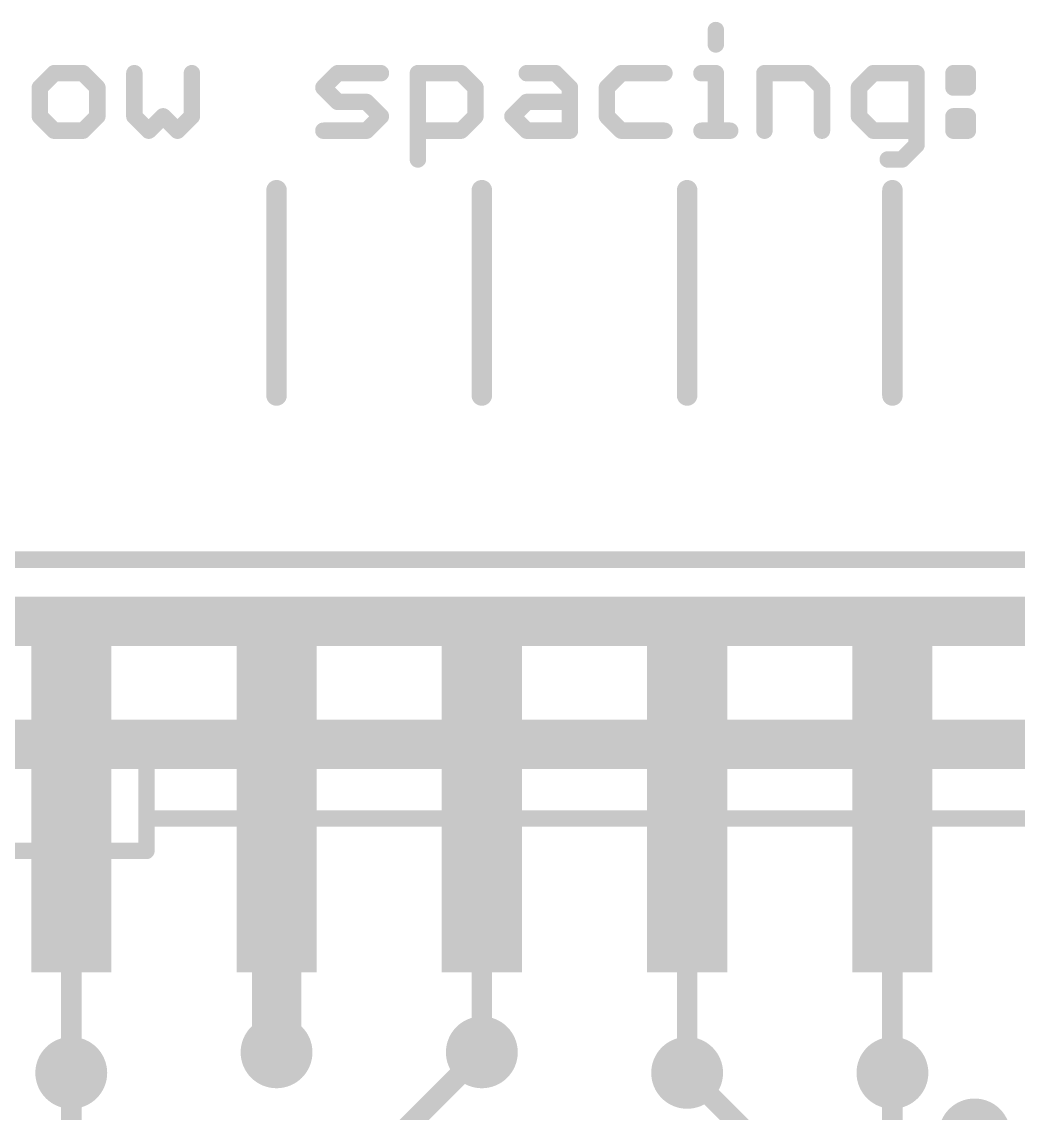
# Model space of a CAD drawing. Extents: x -1 to 106, y -18 to 72.
# Drawn here: x 41.3 to 53.63, y 58.68 to 72.19 of the extents above; entities that cross this region are included whole.
import ezdxf

# ---------------------------------------------------------------- set-up
doc = ezdxf.new("R2010")
doc.units = 0
for name, color, linetype in [('1', 12, 'CONTINUOUS'), ('16', 132, 'CONTINUOUS'), ('18', 110, 'CONTINUOUS'), ('20', 53, 'CONTINUOUS'), ('21', 41, 'CONTINUOUS'), ('51', 53, 'CONTINUOUS')]:
    doc.layers.add(name, color=color, linetype=linetype)

# ---------------------------------------------------------------- blocks, each defined once
blk = doc.blocks.new('RECT')
blk.add_solid([(-0.5, -0.5), (0.5, -0.5), (-0.5, 0.5), (0.5, 0.5)])
blk = doc.blocks.new('ROUNDV')
at = {"const_width": 0.5}
blk.add_lwpolyline([(0, -0.25, 1), (0, 0.25, 1), (0, -0.25)], format="xyb", dxfattribs=at)

msp = doc.modelspace()

# ---------------------------------------------------------------- linework, layer by layer
at = {"layer": '1'}
for points, const_width in [([(0, 65.532), (82.55, 65.532)], 0.2032), ([(44.45, 62.4967), (44.45, 59.436)], 0.6096), ([(41.91, 62.4967), (41.91, 59.182)], 0.254), ([(46.99, 62.4967), (46.99, 59.436)], 0.254), ([(49.53, 62.4967), (49.53, 59.182)], 0.254), ([(52.07, 62.4967), (52.07, 59.182)], 0.254)]:
    msp.add_lwpolyline(points, dxfattribs=dict(at, const_width=const_width))
for points, const_width in [([(44.6024, 62.4967, 1), (44.2976, 62.4967)], 0.3048), ([(41.9735, 62.4967, 1), (41.8465, 62.4967)], 0.127), ([(47.0535, 62.4967, 1), (46.9265, 62.4967)], 0.127), ([(49.5935, 62.4967, 1), (49.4665, 62.4967)], 0.127), ([(52.1335, 62.4967, 1), (52.0065, 62.4967)], 0.127), ([(44.2976, 59.436, 1), (44.6024, 59.436)], 0.3048), ([(46.9265, 59.436, 1), (47.0535, 59.436)], 0.127), ([(41.8465, 59.182, 1), (41.9735, 59.182)], 0.127), ([(49.4665, 59.182, 1), (49.5935, 59.182)], 0.127), ([(52.0065, 59.182, 1), (52.1335, 59.182)], 0.127)]:
    msp.add_lwpolyline(points, format="xyb", dxfattribs=dict(at, const_width=const_width))
at = {"layer": '16'}
for points, const_width in [([(82.55, 65.532), (0, 65.532)], 0.2032), ([(66.294, 64.77), (6.096, 64.77)], 0.6096), ([(44.45, 63.246), (9.017, 63.246)], 0.6096), ([(60.706, 63.246), (44.45, 63.246)], 0.6096), ([(44.45, 59.436), (44.45, 63.246)], 0.6096), ([(44.958, 57.404), (46.99, 59.436)], 0.254), ([(41.91, 59.182), (41.91, 58.42)], 0.254), ([(51.562, 57.15), (49.53, 59.182)], 0.254), ([(52.07, 59.182), (52.07, 47.752)], 0.254)]:
    msp.add_lwpolyline(points, dxfattribs=dict(at, const_width=const_width))
for points, const_width in [([(44.45, 63.3984, 1), (44.45, 63.0936)], 0.3048), ([(44.6024, 63.246, 1), (44.2976, 63.246)], 0.3048), ([(44.45, 63.0936, 1), (44.45, 63.3984)], 0.3048), ([(44.2976, 59.436, 1), (44.6024, 59.436)], 0.3048), ([(47.0349, 59.3911, 1), (46.9451, 59.4809)], 0.127), ([(41.9735, 59.182, 1), (41.8465, 59.182)], 0.127), ([(49.5749, 59.2269, 1), (49.4851, 59.1371)], 0.127), ([(52.1335, 59.182, 1), (52.0065, 59.182)], 0.127)]:
    msp.add_lwpolyline(points, format="xyb", dxfattribs=dict(at, const_width=const_width))
at = {"layer": '20', "const_width": 0.2032}
msp.add_lwpolyline([(81.1132, 65.532), (1.4368, 65.532)], dxfattribs=at)
at = {"layer": '21', "const_width": 0.2032}
for points in [[(11.49, 63.428), (69.79, 63.428)], [(42.84, 63.428), (42.84, 61.928)], [(42.84, 61.928), (38.44, 61.928)]]:
    msp.add_lwpolyline(points, dxfattribs=at)
at = {"layer": '21', "const_width": 0.1016}
for points in [[(42.8908, 63.428, 1), (42.7892, 63.428)], [(42.84, 61.8772, 1), (42.84, 61.9788)], [(42.7892, 61.928, 1), (42.8908, 61.928)]]:
    msp.add_lwpolyline(points, format="xyb", dxfattribs=at)
at = {"layer": '51'}
for points, const_width in [([(49.8849, 72.0863), (49.8849, 71.9083)], 0.2032), ([(41.6991, 71.5524), (41.5212, 71.3745)], 0.2032), ([(42.055, 71.5524), (41.6991, 71.5524)], 0.2032), ([(42.233, 71.3745), (42.055, 71.5524)], 0.2032), ([(42.6906, 71.5524), (42.6906, 71.0186)], 0.2032), ([(43.4024, 71.0186), (43.4024, 71.5524)], 0.2032), ([(45.0294, 71.3745), (45.2073, 71.5524)], 0.2032), ([(45.2073, 71.5524), (45.7412, 71.5524)], 0.2032), ([(46.1988, 70.4847), (46.1988, 71.5524)], 0.2032), ([(46.1988, 71.5524), (46.7326, 71.5524)], 0.2032), ([(46.7326, 71.5524), (46.9106, 71.3745)], 0.2032), ([(47.5461, 71.5524), (47.902, 71.5524)], 0.2032), ([(47.902, 71.5524), (48.08, 71.3745)], 0.2032), ([(48.7155, 71.5524), (48.5376, 71.3745)], 0.2032), ([(49.2494, 71.5524), (48.7155, 71.5524)], 0.2032), ([(49.7069, 71.5524), (49.8849, 71.5524)], 0.2032), ([(49.8849, 71.5524), (49.8849, 70.8406)], 0.2032), ([(50.4865, 70.8406), (50.4865, 71.5524)], 0.2032), ([(50.4865, 71.5524), (51.0204, 71.5524)], 0.2032), ([(51.0204, 71.5524), (51.1984, 71.3745)], 0.2032), ([(51.8339, 71.5524), (51.6559, 71.3745)], 0.2032), ([(52.3677, 71.5524), (51.8339, 71.5524)], 0.2032), ([(52.3677, 70.6626), (52.3677, 71.5524)], 0.2032), ([(52.8253, 71.5524), (53.0033, 71.5524)], 0.2032), ([(52.8253, 71.3745), (52.8253, 71.5524)], 0.2032), ([(53.0033, 71.5524), (53.0033, 71.3745)], 0.2032), ([(41.5212, 71.3745), (41.5212, 71.0186)], 0.2032), ([(42.233, 71.0186), (42.233, 71.3745)], 0.2032), ([(45.2073, 71.1965), (45.0294, 71.3745)], 0.2032), ([(46.9106, 71.3745), (46.9106, 71.0186)], 0.2032), ([(48.08, 71.3745), (48.08, 70.8406)], 0.2032), ([(48.5376, 71.3745), (48.5376, 71.0186)], 0.2032), ([(51.1984, 71.3745), (51.1984, 70.8406)], 0.2032), ([(51.6559, 71.3745), (51.6559, 71.0186)], 0.2032), ([(53.0033, 71.3745), (52.8253, 71.3745)], 0.2032), ([(45.5632, 71.1965), (45.2073, 71.1965)], 0.2032), ([(45.7412, 71.0186), (45.5632, 71.1965)], 0.2032), ([(47.3682, 71.0186), (47.5461, 71.1965)], 0.2032), ([(47.5461, 71.1965), (48.08, 71.1965)], 0.2032), ([(41.5212, 71.0186), (41.6991, 70.8406)], 0.2032), ([(42.055, 70.8406), (42.233, 71.0186)], 0.2032), ([(42.6906, 71.0186), (42.8685, 70.8406)], 0.2032), ([(42.8685, 70.8406), (43.0465, 71.0186)], 0.2032), ([(43.0465, 71.0186), (43.2244, 70.8406)], 0.2032), ([(43.2244, 70.8406), (43.4024, 71.0186)], 0.2032), ([(45.5632, 70.8406), (45.7412, 71.0186)], 0.2032), ([(46.9106, 71.0186), (46.7326, 70.8406)], 0.2032), ([(47.5461, 70.8406), (47.3682, 71.0186)], 0.2032), ([(48.5376, 71.0186), (48.7155, 70.8406)], 0.2032), ([(51.6559, 71.0186), (51.8339, 70.8406)], 0.2032), ([(52.8253, 71.0186), (53.0033, 71.0186)], 0.2032), ([(52.8253, 70.8406), (52.8253, 71.0186)], 0.2032), ([(53.0033, 71.0186), (53.0033, 70.8406)], 0.2032), ([(41.6991, 70.8406), (42.055, 70.8406)], 0.2032), ([(45.0294, 70.8406), (45.5632, 70.8406)], 0.2032), ([(46.7326, 70.8406), (46.1988, 70.8406)], 0.2032), ([(48.08, 70.8406), (47.5461, 70.8406)], 0.2032), ([(48.7155, 70.8406), (49.2494, 70.8406)], 0.2032), ([(49.7069, 70.8406), (50.0629, 70.8406)], 0.2032), ([(51.8339, 70.8406), (52.3677, 70.8406)], 0.2032), ([(53.0033, 70.8406), (52.8253, 70.8406)], 0.2032), ([(52.1898, 70.4847), (52.3677, 70.6626)], 0.2032), ([(52.0118, 70.4847), (52.1898, 70.4847)], 0.2032), ([(44.45, 70.104), (44.45, 67.564)], 0.254), ([(46.99, 70.104), (46.99, 67.564)], 0.254), ([(49.53, 70.104), (49.53, 67.564)], 0.254), ([(52.07, 70.104), (52.07, 67.564)], 0.254), ([(68.69, 62.328), (42.84, 62.328)], 0.2032)]:
    msp.add_lwpolyline(points, dxfattribs=dict(at, const_width=const_width))
for points, const_width in [([(49.9357, 72.0863, 1), (49.8341, 72.0863)], 0.1016), ([(49.8341, 71.9083, 1), (49.9357, 71.9083)], 0.1016), ([(41.6991, 71.6032, 1), (41.6991, 71.5016)], 0.1016), ([(41.735, 71.5165, 1), (41.6632, 71.5883)], 0.1016), ([(42.0909, 71.5883, 1), (42.0191, 71.5165)], 0.1016), ([(42.055, 71.5016, 1), (42.055, 71.6032)], 0.1016), ([(42.7414, 71.5524, 1), (42.6398, 71.5524)], 0.1016), ([(43.4532, 71.5524, 1), (43.3516, 71.5524)], 0.1016), ([(45.2073, 71.6032, 1), (45.2073, 71.5016)], 0.1016), ([(45.2432, 71.5165, 1), (45.1714, 71.5883)], 0.1016), ([(45.7412, 71.5016, 1), (45.7412, 71.6032)], 0.1016), ([(46.2496, 71.5524, 1), (46.148, 71.5524)], 0.1016), ([(46.1988, 71.6032, 1), (46.1988, 71.5016)], 0.1016), ([(46.7685, 71.5883, 1), (46.6967, 71.5165)], 0.1016), ([(46.7326, 71.5016, 1), (46.7326, 71.6032)], 0.1016), ([(47.5461, 71.6032, 1), (47.5461, 71.5016)], 0.1016), ([(47.9379, 71.5883, 1), (47.8661, 71.5165)], 0.1016), ([(47.902, 71.5016, 1), (47.902, 71.6032)], 0.1016), ([(48.7155, 71.6032, 1), (48.7155, 71.5016)], 0.1016), ([(48.7514, 71.5165, 1), (48.6796, 71.5883)], 0.1016), ([(49.2494, 71.5016, 1), (49.2494, 71.6032)], 0.1016), ([(49.7069, 71.6032, 1), (49.7069, 71.5016)], 0.1016), ([(49.9357, 71.5524, 1), (49.8341, 71.5524)], 0.1016), ([(49.8849, 71.5016, 1), (49.8849, 71.6032)], 0.1016), ([(50.5373, 71.5524, 1), (50.4357, 71.5524)], 0.1016), ([(50.4865, 71.6032, 1), (50.4865, 71.5016)], 0.1016), ([(51.0563, 71.5883, 1), (50.9845, 71.5165)], 0.1016), ([(51.0204, 71.5016, 1), (51.0204, 71.6032)], 0.1016), ([(51.8339, 71.6032, 1), (51.8339, 71.5016)], 0.1016), ([(51.8698, 71.5165, 1), (51.798, 71.5883)], 0.1016), ([(52.4185, 71.5524, 1), (52.3169, 71.5524)], 0.1016), ([(52.3677, 71.5016, 1), (52.3677, 71.6032)], 0.1016), ([(52.8253, 71.6032, 1), (52.8253, 71.5016)], 0.1016), ([(52.8761, 71.5524, 1), (52.7745, 71.5524)], 0.1016), ([(53.0541, 71.5524, 1), (52.9525, 71.5524)], 0.1016), ([(53.0033, 71.5016, 1), (53.0033, 71.6032)], 0.1016), ([(41.4852, 71.4104, 1), (41.5571, 71.3385)], 0.1016), ([(41.572, 71.3745, 1), (41.4704, 71.3745)], 0.1016), ([(42.2838, 71.3745, 1), (42.1822, 71.3745)], 0.1016), ([(42.1971, 71.3385, 1), (42.2689, 71.4104)], 0.1016), ([(45.0653, 71.4104, 1), (44.9934, 71.3385)], 0.1016), ([(44.9934, 71.4104, 1), (45.0653, 71.3385)], 0.1016), ([(46.9614, 71.3745, 1), (46.8598, 71.3745)], 0.1016), ([(46.8746, 71.3385, 1), (46.9465, 71.4104)], 0.1016), ([(48.1308, 71.3745, 1), (48.0292, 71.3745)], 0.1016), ([(48.044, 71.3385, 1), (48.1159, 71.4104)], 0.1016), ([(48.5016, 71.4104, 1), (48.5735, 71.3385)], 0.1016), ([(48.5884, 71.3745, 1), (48.4868, 71.3745)], 0.1016), ([(51.2492, 71.3745, 1), (51.1476, 71.3745)], 0.1016), ([(51.1624, 71.3385, 1), (51.2343, 71.4104)], 0.1016), ([(51.7067, 71.3745, 1), (51.6051, 71.3745)], 0.1016), ([(51.62, 71.4104, 1), (51.6919, 71.3385)], 0.1016), ([(52.8253, 71.4253, 1), (52.8253, 71.3237)], 0.1016), ([(53.0033, 71.3237, 1), (53.0033, 71.4253)], 0.1016), ([(52.7745, 71.3745, 1), (52.8761, 71.3745)], 0.1016), ([(52.9525, 71.3745, 1), (53.0541, 71.3745)], 0.1016), ([(45.2073, 71.2473, 1), (45.2073, 71.1457)], 0.1016), ([(45.1714, 71.1606, 1), (45.2432, 71.2324)], 0.1016), ([(45.5991, 71.2324, 1), (45.5273, 71.1606)], 0.1016), ([(45.5632, 71.1457, 1), (45.5632, 71.2473)], 0.1016), ([(47.5461, 71.2473, 1), (47.5461, 71.1457)], 0.1016), ([(47.582, 71.1606, 1), (47.5102, 71.2324)], 0.1016), ([(48.08, 71.1457, 1), (48.08, 71.2473)], 0.1016), ([(41.5571, 71.0545, 1), (41.4852, 70.9826)], 0.1016), ([(41.4704, 71.0186, 1), (41.572, 71.0186)], 0.1016), ([(42.1822, 71.0186, 1), (42.2838, 71.0186)], 0.1016), ([(42.2689, 70.9826, 1), (42.1971, 71.0545)], 0.1016), ([(42.7265, 71.0545, 1), (42.6546, 70.9826)], 0.1016), ([(42.6398, 71.0186, 1), (42.7414, 71.0186)], 0.1016), ([(43.0824, 71.0545, 1), (43.0105, 70.9826)], 0.1016), ([(43.0824, 70.9826, 1), (43.0105, 71.0545)], 0.1016), ([(43.3516, 71.0186, 1), (43.4532, 71.0186)], 0.1016), ([(43.4383, 70.9826, 1), (43.3665, 71.0545)], 0.1016), ([(45.7771, 70.9826, 1), (45.7052, 71.0545)], 0.1016), ([(45.7052, 70.9826, 1), (45.7771, 71.0545)], 0.1016), ([(46.8598, 71.0186, 1), (46.9614, 71.0186)], 0.1016), ([(46.9465, 70.9826, 1), (46.8746, 71.0545)], 0.1016), ([(47.4041, 71.0545, 1), (47.3322, 70.9826)], 0.1016), ([(47.3322, 71.0545, 1), (47.4041, 70.9826)], 0.1016), ([(48.5735, 71.0545, 1), (48.5016, 70.9826)], 0.1016), ([(48.4868, 71.0186, 1), (48.5884, 71.0186)], 0.1016), ([(51.6919, 71.0545, 1), (51.62, 70.9826)], 0.1016), ([(51.6051, 71.0186, 1), (51.7067, 71.0186)], 0.1016), ([(52.8253, 71.0694, 1), (52.8253, 70.9678)], 0.1016), ([(52.8761, 71.0186, 1), (52.7745, 71.0186)], 0.1016), ([(53.0541, 71.0186, 1), (52.9525, 71.0186)], 0.1016), ([(53.0033, 70.9678, 1), (53.0033, 71.0694)], 0.1016), ([(41.6991, 70.8914, 1), (41.6991, 70.7898)], 0.1016), ([(41.6632, 70.8047, 1), (41.735, 70.8765)], 0.1016), ([(42.0191, 70.8765, 1), (42.0909, 70.8047)], 0.1016), ([(42.055, 70.7898, 1), (42.055, 70.8914)], 0.1016), ([(42.8326, 70.8765, 1), (42.9044, 70.8047)], 0.1016), ([(42.8326, 70.8047, 1), (42.9044, 70.8765)], 0.1016), ([(43.1885, 70.8765, 1), (43.2603, 70.8047)], 0.1016), ([(43.1885, 70.8047, 1), (43.2603, 70.8765)], 0.1016), ([(45.0294, 70.8914, 1), (45.0294, 70.7898)], 0.1016), ([(45.5273, 70.8765, 1), (45.5991, 70.8047)], 0.1016), ([(45.5632, 70.7898, 1), (45.5632, 70.8914)], 0.1016), ([(46.1988, 70.8914, 1), (46.1988, 70.7898)], 0.1016), ([(46.6967, 70.8765, 1), (46.7685, 70.8047)], 0.1016), ([(46.7326, 70.7898, 1), (46.7326, 70.8914)], 0.1016), ([(47.5461, 70.8914, 1), (47.5461, 70.7898)], 0.1016), ([(47.5102, 70.8047, 1), (47.582, 70.8765)], 0.1016), ([(48.08, 70.7898, 1), (48.08, 70.8914)], 0.1016), ([(48.7155, 70.8914, 1), (48.7155, 70.7898)], 0.1016), ([(48.6796, 70.8047, 1), (48.7514, 70.8765)], 0.1016), ([(49.2494, 70.7898, 1), (49.2494, 70.8914)], 0.1016), ([(49.7069, 70.8914, 1), (49.7069, 70.7898)], 0.1016), ([(50.0629, 70.7898, 1), (50.0629, 70.8914)], 0.1016), ([(51.8339, 70.8914, 1), (51.8339, 70.7898)], 0.1016), ([(51.798, 70.8047, 1), (51.8698, 70.8765)], 0.1016), ([(52.3677, 70.7898, 1), (52.3677, 70.8914)], 0.1016), ([(52.8253, 70.8914, 1), (52.8253, 70.7898)], 0.1016), ([(53.0033, 70.7898, 1), (53.0033, 70.8914)], 0.1016), ([(48.0292, 70.8406, 1), (48.1308, 70.8406)], 0.1016), ([(49.8341, 70.8406, 1), (49.9357, 70.8406)], 0.1016), ([(50.4357, 70.8406, 1), (50.5373, 70.8406)], 0.1016), ([(51.1476, 70.8406, 1), (51.2492, 70.8406)], 0.1016), ([(52.7745, 70.8406, 1), (52.8761, 70.8406)], 0.1016), ([(52.9525, 70.8406, 1), (53.0541, 70.8406)], 0.1016), ([(52.3169, 70.6626, 1), (52.4185, 70.6626)], 0.1016), ([(52.4037, 70.6267, 1), (52.3318, 70.6986)], 0.1016), ([(46.148, 70.4847, 1), (46.2496, 70.4847)], 0.1016), ([(52.0118, 70.5355, 1), (52.0118, 70.4339)], 0.1016), ([(52.1539, 70.5206, 1), (52.2257, 70.4488)], 0.1016), ([(52.1898, 70.4339, 1), (52.1898, 70.5355)], 0.1016), ([(44.5135, 70.104, 1), (44.3865, 70.104)], 0.127), ([(47.0535, 70.104, 1), (46.9265, 70.104)], 0.127), ([(49.5935, 70.104, 1), (49.4665, 70.104)], 0.127), ([(52.1335, 70.104, 1), (52.0065, 70.104)], 0.127), ([(44.3865, 67.564, 1), (44.5135, 67.564)], 0.127), ([(46.9265, 67.564, 1), (47.0535, 67.564)], 0.127), ([(49.4665, 67.564, 1), (49.5935, 67.564)], 0.127), ([(52.0065, 67.564, 1), (52.1335, 67.564)], 0.127), ([(42.84, 62.3788, 1), (42.84, 62.2772)], 0.1016)]:
    msp.add_lwpolyline(points, format="xyb", dxfattribs=dict(at, const_width=const_width))

# ---------------------------------------------------------------- block references
at = {"layer": '1', "xscale": 4.1402, "yscale": 0.9906, "rotation": 270}
for p in [(41.91, 62.4967), (44.45, 62.4967), (46.99, 62.4967), (49.53, 62.4967), (52.07, 62.4967)]:
    msp.add_blockref('RECT', p, dxfattribs=at)
at = {"layer": '18', "xscale": 0.889, "yscale": 0.889}
for p in [(44.45, 59.436), (44.45, 59.436), (46.99, 59.436), (46.99, 59.436), (41.91, 59.182), (41.91, 59.182), (49.53, 59.182), (49.53, 59.182), (52.07, 59.182), (52.07, 59.182), (53.086, 58.42), (53.086, 58.42)]:
    msp.add_blockref('ROUNDV', p, dxfattribs=at)

doc.saveas('drawing.dxf')
